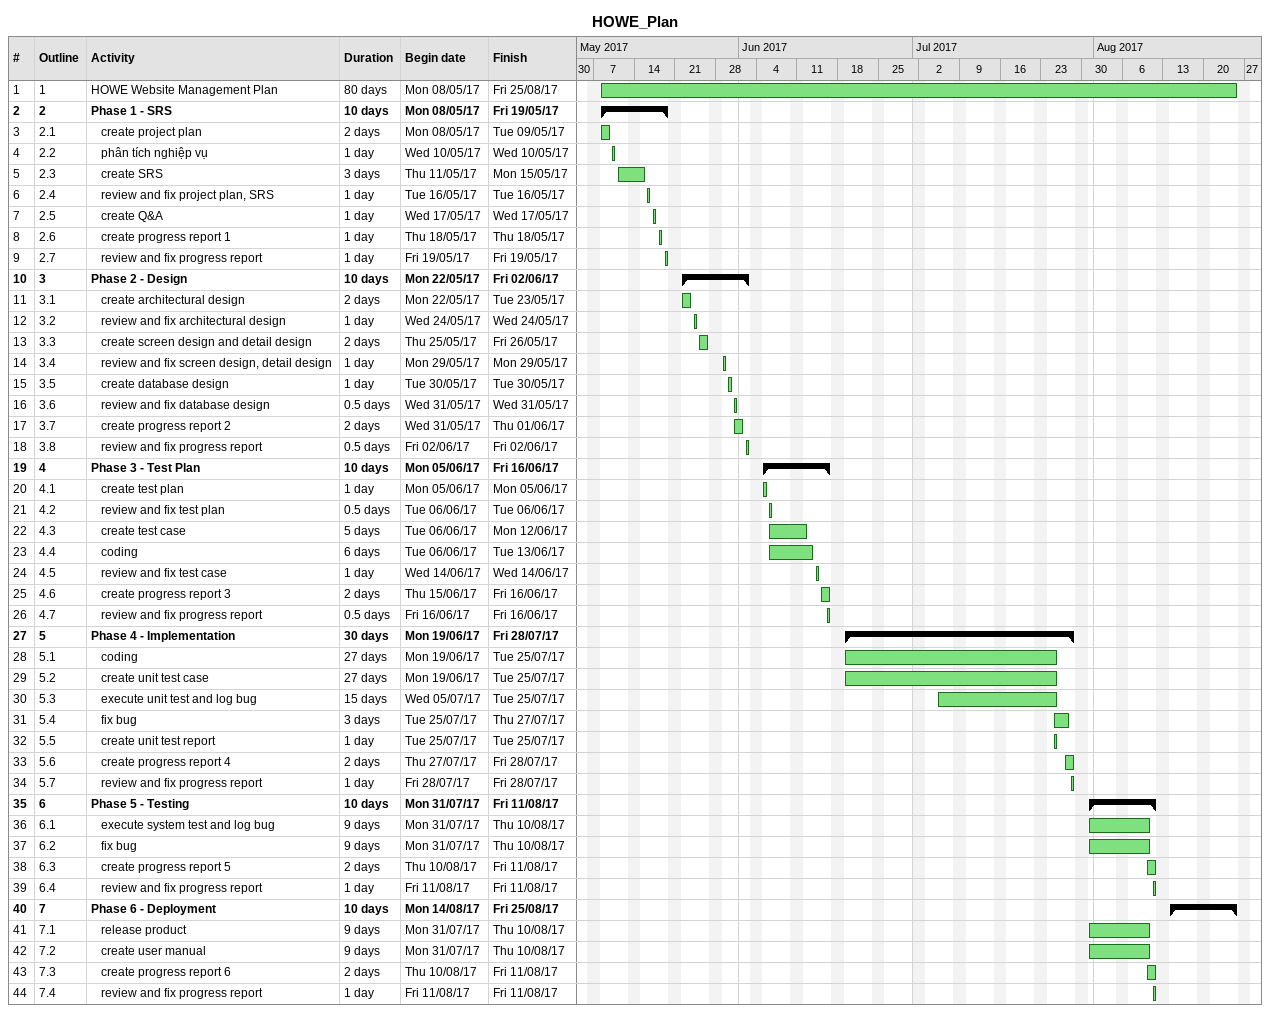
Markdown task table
HOWE_Plan

| ID | WBS | Task | Duration | Start | Finish |
|---|---|---|---|---|---|
| 1 | 1 | HOWE Website Management Plan | 80d | 2017-05-08 | 2017-08-25 |
| 2 | 2 | **Phase 1 - SRS** | 10d | 2017-05-08 | 2017-05-19 |
| 3 | 2.1 | create project plan | 2d | 2017-05-08 | 2017-05-09 |
| 4 | 2.2 | phân tích nghiệp vụ | 1d | 2017-05-10 | 2017-05-10 |
| 5 | 2.3 | create SRS | 3d | 2017-05-11 | 2017-05-15 |
| 6 | 2.4 | review and fix project plan, SRS | 1d | 2017-05-16 | 2017-05-16 |
| 7 | 2.5 | create Q&A | 1d | 2017-05-17 | 2017-05-17 |
| 8 | 2.6 | create progress report 1 | 1d | 2017-05-18 | 2017-05-18 |
| 9 | 2.7 | review and fix progress report | 1d | 2017-05-19 | 2017-05-19 |
| 10 | 3 | **Phase 2 - Design** | 10d | 2017-05-22 | 2017-06-02 |
| 11 | 3.1 | create architectural design | 2d | 2017-05-22 | 2017-05-23 |
| 12 | 3.2 | review and fix architectural design | 1d | 2017-05-24 | 2017-05-24 |
| 13 | 3.3 | create screen design and detail design | 2d | 2017-05-25 | 2017-05-26 |
| 14 | 3.4 | review and fix screen design, detail design | 1d | 2017-05-29 | 2017-05-29 |
| 15 | 3.5 | create database design | 1d | 2017-05-30 | 2017-05-30 |
| 16 | 3.6 | review and fix database design | 0.5d | 2017-05-31 | 2017-05-31 |
| 17 | 3.7 | create progress report 2 | 2d | 2017-05-31 | 2017-06-01 |
| 18 | 3.8 | review and fix progress report | 0.5d | 2017-06-02 | 2017-06-02 |
| 19 | 4 | **Phase 3 - Test Plan** | 10d | 2017-06-05 | 2017-06-16 |
| 20 | 4.1 | create test plan | 1d | 2017-06-05 | 2017-06-05 |
| 21 | 4.2 | review and fix test plan | 0.5d | 2017-06-06 | 2017-06-06 |
| 22 | 4.3 | create test case | 5d | 2017-06-06 | 2017-06-12 |
| 23 | 4.4 | coding | 6d | 2017-06-06 | 2017-06-13 |
| 24 | 4.5 | review and fix test case | 1d | 2017-06-14 | 2017-06-14 |
| 25 | 4.6 | create progress report 3 | 2d | 2017-06-15 | 2017-06-16 |
| 26 | 4.7 | review and fix progress report | 0.5d | 2017-06-16 | 2017-06-16 |
| 27 | 5 | **Phase 4 - Implementation** | 30d | 2017-06-19 | 2017-07-28 |
| 28 | 5.1 | coding | 27d | 2017-06-19 | 2017-07-25 |
| 29 | 5.2 | create unit test case | 27d | 2017-06-19 | 2017-07-25 |
| 30 | 5.3 | execute unit test and log bug | 15d | 2017-07-05 | 2017-07-25 |
| 31 | 5.4 | fix bug | 3d | 2017-07-25 | 2017-07-27 |
| 32 | 5.5 | create unit test report | 1d | 2017-07-25 | 2017-07-25 |
| 33 | 5.6 | create progress report 4 | 2d | 2017-07-27 | 2017-07-28 |
| 34 | 5.7 | review and fix progress report | 1d | 2017-07-28 | 2017-07-28 |
| 35 | 6 | **Phase 5 - Testing** | 10d | 2017-07-31 | 2017-08-11 |
| 36 | 6.1 | execute system test and log bug | 9d | 2017-07-31 | 2017-08-10 |
| 37 | 6.2 | fix bug | 9d | 2017-07-31 | 2017-08-10 |
| 38 | 6.3 | create progress report 5 | 2d | 2017-08-10 | 2017-08-11 |
| 39 | 6.4 | review and fix progress report | 1d | 2017-08-11 | 2017-08-11 |
| 40 | 7 | **Phase 6 - Deployment** | 10d | 2017-08-14 | 2017-08-25 |
| 41 | 7.1 | release product | 9d | 2017-07-31 | 2017-08-10 |
| 42 | 7.2 | create user manual | 9d | 2017-07-31 | 2017-08-10 |
| 43 | 7.3 | create progress report 6 | 2d | 2017-08-10 | 2017-08-11 |
| 44 | 7.4 | review and fix progress report | 1d | 2017-08-11 | 2017-08-11 |
